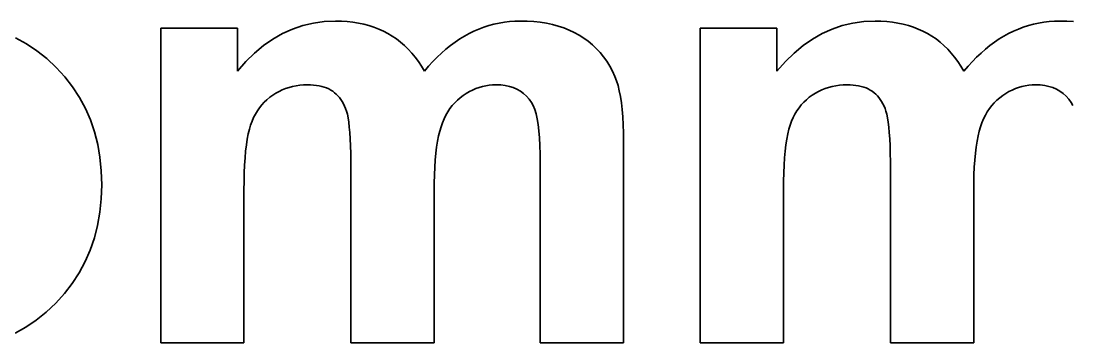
# Model space of a CAD drawing. Extents: x 23 to 417, y 3 to 294.
# Drawn here: x 213.294 to 214.746, y 105.459 to 105.903 of the extents above; entities that cross this region are included whole.
import ezdxf

# ---------------------------------------------------------------- set-up
doc = ezdxf.new("R2010")
doc.units = 0
doc.layers.get('0').update_dxf_attribs({"lineweight": 13})

# ---------------------------------------------------------------- blocks, each defined once
blk = doc.blocks.new('BLOCK4760')
at = {"color": 7, "lineweight": 35, "ltscale": 0.01325}
for p, q in [((-37.2225, 32.9074), (-36.6925, 32.9074)), ((-33.496, 32.9074), (-32.966, 32.9074))]:
    blk.add_line(p, q, dxfattribs=at)
at = {"color": 7, "lineweight": 35, "ltscale": 0.054332}
for p, q in [((-37.2225, 30.7341), (-37.2225, 32.9074)), ((-33.496, 30.7341), (-33.496, 32.9074))]:
    blk.add_line(p, q, dxfattribs=at)
at = {"color": 7, "lineweight": 35, "ltscale": 0.007418}
for p, q in [((-36.6925, 32.9074), (-36.6925, 32.6106)), ((-32.966, 32.9074), (-32.966, 32.6106))]:
    blk.add_line(p, q, dxfattribs=at)
at = {"color": 7, "lineweight": 35, "ltscale": 0.001888}
for p, q in [((-36.3809, 32.87), (-36.3121, 32.9011)), ((-32.6544, 32.87), (-32.5856, 32.9011))]:
    blk.add_line(p, q, dxfattribs=at)
at = {"color": 7, "lineweight": 35, "ltscale": 0.001875}
for p, q in [((-36.3121, 32.9011), (-36.2411, 32.9253)), ((-32.5856, 32.9011), (-32.5146, 32.9253))]:
    blk.add_line(p, q, dxfattribs=at)
at = {"color": 7, "lineweight": 35, "ltscale": 0.001879}
blk.add_line((-36.2411, 32.9253), (-36.1679, 32.9426), dxfattribs=at)
at = {"color": 7, "lineweight": 35, "ltscale": 0.001901}
for p, q in [((-36.1679, 32.9426), (-36.0926, 32.953)), ((-32.4415, 32.9426), (-32.3662, 32.953))]:
    blk.add_line(p, q, dxfattribs=at)
at = {"color": 7, "lineweight": 35, "ltscale": 0.001939}
for p, q in [((-36.0926, 32.953), (-36.0151, 32.9565)), ((-32.3662, 32.953), (-32.2887, 32.9565))]:
    blk.add_line(p, q, dxfattribs=at)
at = {"color": 7, "lineweight": 35, "ltscale": 0.00103}
for p, q in [((-36.0151, 32.9565), (-35.9739, 32.9556)), ((-34.5172, 32.9322), (-34.4774, 32.9215)), ((-32.2887, 32.9565), (-32.2475, 32.9556))]:
    blk.add_line(p, q, dxfattribs=at)
at = {"color": 7, "lineweight": 35, "ltscale": 0.001004}
for p, q in [((-35.9739, 32.9556), (-35.9338, 32.953)), ((-32.2475, 32.9556), (-32.2074, 32.953))]:
    blk.add_line(p, q, dxfattribs=at)
at = {"color": 7, "lineweight": 35, "ltscale": 0.000980528}
for p, q in [((-35.9338, 32.953), (-35.8949, 32.9487)), ((-32.2074, 32.953), (-32.1684, 32.9487))]:
    blk.add_line(p, q, dxfattribs=at)
at = {"color": 7, "lineweight": 35, "ltscale": 0.000959109}
blk.add_line((-35.8949, 32.9487), (-35.857, 32.9427), dxfattribs=at)
at = {"color": 7, "lineweight": 35, "ltscale": 0.000939448}
blk.add_line((-35.857, 32.9427), (-35.8202, 32.935), dxfattribs=at)
at = {"color": 7, "lineweight": 35, "ltscale": 0.00092224}
blk.add_line((-35.8202, 32.935), (-35.7845, 32.9255), dxfattribs=at)
at = {"color": 7, "lineweight": 35, "ltscale": 0.000908146}
for p, q in [((-35.7845, 32.9255), (-35.75, 32.9143)), ((-32.0581, 32.9255), (-32.0235, 32.9143))]:
    blk.add_line(p, q, dxfattribs=at)
at = {"color": 7, "lineweight": 35, "ltscale": 0.000896396}
for p, q in [((-35.75, 32.9143), (-35.7165, 32.9015)), ((-32.0235, 32.9143), (-31.99, 32.9015))]:
    blk.add_line(p, q, dxfattribs=at)
at = {"color": 7, "lineweight": 35, "ltscale": 0.00088744}
for p, q in [((-35.7165, 32.9015), (-35.6842, 32.8868)), ((-31.99, 32.9015), (-31.9577, 32.8868))]:
    blk.add_line(p, q, dxfattribs=at)
at = {"color": 7, "lineweight": 35, "ltscale": 0.000881441}
for p, q in [((-35.6842, 32.8868), (-35.6529, 32.8705)), ((-31.9577, 32.8868), (-31.9264, 32.8705))]:
    blk.add_line(p, q, dxfattribs=at)
at = {"color": 7, "lineweight": 35, "ltscale": 0.000928763}
for p, q in [((-35.0922, 32.8705), (-35.0588, 32.8868)), ((-31.3657, 32.8705), (-31.3324, 32.8868))]:
    blk.add_line(p, q, dxfattribs=at)
at = {"color": 7, "lineweight": 35, "ltscale": 0.000921306}
for p, q in [((-35.0588, 32.8868), (-35.025, 32.9015)), ((-31.3324, 32.8868), (-31.2985, 32.9015))]:
    blk.add_line(p, q, dxfattribs=at)
at = {"color": 7, "lineweight": 35, "ltscale": 0.000915277}
for p, q in [((-35.025, 32.9015), (-34.9907, 32.9143)), ((-31.2985, 32.9015), (-31.2643, 32.9143))]:
    blk.add_line(p, q, dxfattribs=at)
at = {"color": 7, "lineweight": 35, "ltscale": 0.000912143}
for p, q in [((-34.9907, 32.9143), (-34.956, 32.9255)), ((-31.2643, 32.9143), (-31.2295, 32.9255))]:
    blk.add_line(p, q, dxfattribs=at)
at = {"color": 7, "lineweight": 35, "ltscale": 0.000910815}
for p, q in [((-34.956, 32.9255), (-34.9208, 32.935)), ((-31.2295, 32.9255), (-31.1943, 32.935))]:
    blk.add_line(p, q, dxfattribs=at)
at = {"color": 7, "lineweight": 35, "ltscale": 0.000911479}
blk.add_line((-34.9208, 32.935), (-34.8852, 32.9427), dxfattribs=at)
at = {"color": 7, "lineweight": 35, "ltscale": 0.000914301}
blk.add_line((-34.8852, 32.9427), (-34.8491, 32.9487), dxfattribs=at)
at = {"color": 7, "lineweight": 35, "ltscale": 0.00091952}
blk.add_line((-34.8491, 32.9487), (-34.8126, 32.953), dxfattribs=at)
at = {"color": 7, "lineweight": 35, "ltscale": 0.000926546}
blk.add_line((-34.8126, 32.953), (-34.7756, 32.9556), dxfattribs=at)
at = {"color": 7, "lineweight": 35, "ltscale": 0.000935969}
for p, q in [((-34.7756, 32.9556), (-34.7382, 32.9565)), ((-31.0491, 32.9556), (-31.0117, 32.9565))]:
    blk.add_line(p, q, dxfattribs=at)
at = {"color": 7, "lineweight": 35, "ltscale": 0.001179}
for p, q in [((-34.7382, 32.9565), (-34.691, 32.9555)), ((-31.0117, 32.9565), (-30.9646, 32.9555))]:
    blk.add_line(p, q, dxfattribs=at)
at = {"color": 7, "lineweight": 35, "ltscale": 0.001144}
for p, q in [((-34.691, 32.9555), (-34.6454, 32.9526)), ((-30.9646, 32.9555), (-30.9189, 32.9526))]:
    blk.add_line(p, q, dxfattribs=at)
at = {"color": 7, "lineweight": 35, "ltscale": 0.001111}
blk.add_line((-34.6454, 32.9526), (-34.6012, 32.9477), dxfattribs=at)
at = {"color": 7, "lineweight": 35, "ltscale": 0.001082}
blk.add_line((-34.6012, 32.9477), (-34.5584, 32.9409), dxfattribs=at)
at = {"color": 7, "lineweight": 35, "ltscale": 0.001054}
blk.add_line((-34.5584, 32.9409), (-34.5172, 32.9322), dxfattribs=at)
at = {"color": 7, "lineweight": 35, "ltscale": 0.001009}
blk.add_line((-34.4774, 32.9215), (-34.4391, 32.9088), dxfattribs=at)
at = {"color": 7, "lineweight": 35, "ltscale": 0.000990454}
blk.add_line((-34.4391, 32.9088), (-34.4022, 32.8943), dxfattribs=at)
at = {"color": 7, "lineweight": 35, "ltscale": 0.000975476}
blk.add_line((-34.4022, 32.8943), (-34.3669, 32.8777), dxfattribs=at)
at = {"color": 7, "lineweight": 35, "ltscale": 0.00188}
blk.add_line((-32.5146, 32.9253), (-32.4415, 32.9426), dxfattribs=at)
at = {"color": 7, "lineweight": 35, "ltscale": 0.000958714}
blk.add_line((-32.1684, 32.9487), (-32.1305, 32.9427), dxfattribs=at)
at = {"color": 7, "lineweight": 35, "ltscale": 0.000939472}
blk.add_line((-32.1305, 32.9427), (-32.0937, 32.935), dxfattribs=at)
at = {"color": 7, "lineweight": 35, "ltscale": 0.000922603}
blk.add_line((-32.0937, 32.935), (-32.0581, 32.9255), dxfattribs=at)
at = {"color": 7, "lineweight": 35, "ltscale": 0.000911113}
blk.add_line((-31.1943, 32.935), (-31.1587, 32.9427), dxfattribs=at)
at = {"color": 7, "lineweight": 35, "ltscale": 0.000914671}
blk.add_line((-31.1587, 32.9427), (-31.1226, 32.9487), dxfattribs=at)
at = {"color": 7, "lineweight": 35, "ltscale": 0.000919495}
blk.add_line((-31.1226, 32.9487), (-31.0861, 32.953), dxfattribs=at)
at = {"color": 7, "lineweight": 35, "ltscale": 0.000926571}
blk.add_line((-31.0861, 32.953), (-31.0491, 32.9556), dxfattribs=at)
at = {"color": 7, "lineweight": 35, "ltscale": 0.002155}
for p, q in [((-38.2255, 32.8412), (-38.15, 32.7995)), ((-38.1537, 30.8439), (-38.2289, 30.8018))]:
    blk.add_line(p, q, dxfattribs=at)
at = {"color": 7, "lineweight": 35, "ltscale": 0.001965}
for p, q in [((-36.512, 32.787), (-36.4476, 32.832)), ((-32.7856, 32.787), (-32.7211, 32.832))]:
    blk.add_line(p, q, dxfattribs=at)
at = {"color": 7, "lineweight": 35, "ltscale": 0.001919}
for p, q in [((-36.4476, 32.832), (-36.3809, 32.87)), ((-32.7211, 32.832), (-32.6544, 32.87))]:
    blk.add_line(p, q, dxfattribs=at)
at = {"color": 7, "lineweight": 35, "ltscale": 0.000878763}
blk.add_line((-35.6529, 32.8705), (-35.6228, 32.8525), dxfattribs=at)
at = {"color": 7, "lineweight": 35, "ltscale": 0.000879138}
blk.add_line((-35.6228, 32.8525), (-35.5937, 32.8326), dxfattribs=at)
at = {"color": 7, "lineweight": 35, "ltscale": 0.00088244}
for p, q in [((-35.5937, 32.8326), (-35.5658, 32.811)), ((-31.8673, 32.8326), (-31.8393, 32.811))]:
    blk.add_line(p, q, dxfattribs=at)
at = {"color": 7, "lineweight": 35, "ltscale": 0.000965649}
for p, q in [((-35.1896, 32.811), (-35.1576, 32.8326)), ((-31.4632, 32.811), (-31.4311, 32.8326))]:
    blk.add_line(p, q, dxfattribs=at)
at = {"color": 7, "lineweight": 35, "ltscale": 0.00095126}
blk.add_line((-35.1576, 32.8326), (-35.1251, 32.8525), dxfattribs=at)
at = {"color": 7, "lineweight": 35, "ltscale": 0.000938972}
for p, q in [((-35.1251, 32.8525), (-35.0922, 32.8705)), ((-31.3987, 32.8525), (-31.3657, 32.8705))]:
    blk.add_line(p, q, dxfattribs=at)
at = {"color": 7, "lineweight": 35, "ltscale": 0.000965003}
blk.add_line((-34.3669, 32.8777), (-34.333, 32.8593), dxfattribs=at)
at = {"color": 7, "lineweight": 35, "ltscale": 0.000954863}
blk.add_line((-34.333, 32.8593), (-34.3007, 32.8389), dxfattribs=at)
at = {"color": 7, "lineweight": 35, "ltscale": 0.000945503}
blk.add_line((-34.3007, 32.8389), (-34.27, 32.8167), dxfattribs=at)
at = {"color": 7, "lineweight": 35, "ltscale": 0.000939814}
blk.add_line((-34.27, 32.8167), (-34.2411, 32.7927), dxfattribs=at)
at = {"color": 7, "lineweight": 35, "ltscale": 0.000878442}
blk.add_line((-31.9264, 32.8705), (-31.8963, 32.8525), dxfattribs=at)
at = {"color": 7, "lineweight": 35, "ltscale": 0.000879448}
blk.add_line((-31.8963, 32.8525), (-31.8673, 32.8326), dxfattribs=at)
at = {"color": 7, "lineweight": 35, "ltscale": 0.00095158}
blk.add_line((-31.4311, 32.8326), (-31.3987, 32.8525), dxfattribs=at)
at = {"color": 7, "lineweight": 35, "ltscale": 0.002162}
blk.add_line((-38.15, 32.7995), (-38.078, 32.7515), dxfattribs=at)
at = {"color": 7, "lineweight": 35, "ltscale": 0.002185}
for p, q in [((-38.078, 32.7515), (-38.0097, 32.6971)), ((-37.7093, 31.3759), (-37.7443, 31.2958))]:
    blk.add_line(p, q, dxfattribs=at)
at = {"color": 7, "lineweight": 35, "ltscale": 0.002027}
for p, q in [((-36.5744, 32.7351), (-36.512, 32.787)), ((-32.8479, 32.7351), (-32.7856, 32.787))]:
    blk.add_line(p, q, dxfattribs=at)
at = {"color": 7, "lineweight": 35, "ltscale": 0.000889319}
blk.add_line((-35.5658, 32.811), (-35.539, 32.7877), dxfattribs=at)
at = {"color": 7, "lineweight": 35, "ltscale": 0.000898564}
blk.add_line((-35.539, 32.7877), (-35.5133, 32.7626), dxfattribs=at)
at = {"color": 7, "lineweight": 35, "ltscale": 0.000911245}
for p, q in [((-35.5133, 32.7626), (-35.4886, 32.7357)), ((-31.7868, 32.7626), (-31.7622, 32.7357))]:
    blk.add_line(p, q, dxfattribs=at)
at = {"color": 7, "lineweight": 35, "ltscale": 0.001019}
for p, q in [((-35.283, 32.7357), (-35.2523, 32.7626)), ((-31.5565, 32.7357), (-31.5259, 32.7626))]:
    blk.add_line(p, q, dxfattribs=at)
at = {"color": 7, "lineweight": 35, "ltscale": 0.000999927}
for p, q in [((-35.2523, 32.7626), (-35.2212, 32.7877)), ((-31.5259, 32.7626), (-31.4947, 32.7877))]:
    blk.add_line(p, q, dxfattribs=at)
at = {"color": 7, "lineweight": 35, "ltscale": 0.000981632}
for p, q in [((-35.2212, 32.7877), (-35.1896, 32.811)), ((-31.4947, 32.7877), (-31.4632, 32.811))]:
    blk.add_line(p, q, dxfattribs=at)
at = {"color": 7, "lineweight": 35, "ltscale": 0.000939059}
blk.add_line((-34.2411, 32.7927), (-34.2138, 32.7669), dxfattribs=at)
at = {"color": 7, "lineweight": 35, "ltscale": 0.000941808}
blk.add_line((-34.2138, 32.7669), (-34.1882, 32.7393), dxfattribs=at)
at = {"color": 7, "lineweight": 35, "ltscale": 0.000889036}
blk.add_line((-31.8393, 32.811), (-31.8125, 32.7877), dxfattribs=at)
at = {"color": 7, "lineweight": 35, "ltscale": 0.000898833}
blk.add_line((-31.8125, 32.7877), (-31.7868, 32.7626), dxfattribs=at)
at = {"color": 7, "lineweight": 35, "ltscale": 0.002222}
blk.add_line((-38.0097, 32.6971), (-37.9449, 32.6362), dxfattribs=at)
at = {"color": 7, "lineweight": 35, "ltscale": 0.002191}
for p, q in [((-36.6925, 32.6106), (-36.6345, 32.6763)), ((-32.966, 32.6106), (-32.908, 32.6763))]:
    blk.add_line(p, q, dxfattribs=at)
at = {"color": 7, "lineweight": 35, "ltscale": 0.002102}
for p, q in [((-36.6345, 32.6763), (-36.5744, 32.7351)), ((-32.908, 32.6763), (-32.8479, 32.7351))]:
    blk.add_line(p, q, dxfattribs=at)
at = {"color": 7, "lineweight": 35, "ltscale": 0.000926133}
blk.add_line((-35.4886, 32.7357), (-35.4651, 32.7071), dxfattribs=at)
at = {"color": 7, "lineweight": 35, "ltscale": 0.000943631}
blk.add_line((-35.4651, 32.7071), (-35.4427, 32.6767), dxfattribs=at)
at = {"color": 7, "lineweight": 35, "ltscale": 0.000964156}
for p, q in [((-35.4427, 32.6767), (-35.4214, 32.6445)), ((-31.7162, 32.6767), (-31.6949, 32.6445))]:
    blk.add_line(p, q, dxfattribs=at)
at = {"color": 7, "lineweight": 35, "ltscale": 0.001088}
for p, q in [((-35.3723, 32.6445), (-35.343, 32.6767)), ((-31.6459, 32.6445), (-31.6165, 32.6767))]:
    blk.add_line(p, q, dxfattribs=at)
at = {"color": 7, "lineweight": 35, "ltscale": 0.001063}
for p, q in [((-35.343, 32.6767), (-35.3132, 32.7071)), ((-31.6165, 32.6767), (-31.5868, 32.7071))]:
    blk.add_line(p, q, dxfattribs=at)
at = {"color": 7, "lineweight": 35, "ltscale": 0.001041}
for p, q in [((-35.3132, 32.7071), (-35.283, 32.7357)), ((-31.5868, 32.7071), (-31.5565, 32.7357))]:
    blk.add_line(p, q, dxfattribs=at)
at = {"color": 7, "lineweight": 35, "ltscale": 0.000948894}
blk.add_line((-34.1882, 32.7393), (-34.1643, 32.7098), dxfattribs=at)
at = {"color": 7, "lineweight": 35, "ltscale": 0.000959394}
blk.add_line((-34.1643, 32.7098), (-34.1421, 32.6786), dxfattribs=at)
at = {"color": 7, "lineweight": 35, "ltscale": 0.000974197}
blk.add_line((-34.1421, 32.6786), (-34.1215, 32.6455), dxfattribs=at)
at = {"color": 7, "lineweight": 35, "ltscale": 0.000925879}
blk.add_line((-31.7622, 32.7357), (-31.7387, 32.7071), dxfattribs=at)
at = {"color": 7, "lineweight": 35, "ltscale": 0.000943869}
blk.add_line((-31.7387, 32.7071), (-31.7162, 32.6767), dxfattribs=at)
at = {"color": 7, "lineweight": 35, "ltscale": 0.002223}
blk.add_line((-37.9449, 32.6362), (-37.885, 32.5705), dxfattribs=at)
at = {"color": 7, "lineweight": 35, "ltscale": 0.000986683}
for p, q in [((-35.4214, 32.6445), (-35.4012, 32.6106)), ((-31.6949, 32.6445), (-31.6747, 32.6106))]:
    blk.add_line(p, q, dxfattribs=at)
at = {"color": 7, "lineweight": 35, "ltscale": 0.001113}
for p, q in [((-35.4012, 32.6106), (-35.3723, 32.6445)), ((-31.6747, 32.6106), (-31.6459, 32.6445))]:
    blk.add_line(p, q, dxfattribs=at)
at = {"color": 7, "lineweight": 35, "ltscale": 0.000992371}
blk.add_line((-34.1215, 32.6455), (-34.1026, 32.6105), dxfattribs=at)
at = {"color": 7, "lineweight": 35, "ltscale": 0.001014}
blk.add_line((-34.1026, 32.6105), (-34.0854, 32.5738), dxfattribs=at)
at = {"color": 7, "lineweight": 35, "ltscale": 0.002186}
blk.add_line((-37.885, 32.5705), (-37.8314, 32.5014), dxfattribs=at)
at = {"color": 7, "lineweight": 35, "ltscale": 0.000790848}
blk.add_line((-34.0854, 32.5738), (-34.0741, 32.5442), dxfattribs=at)
at = {"color": 7, "lineweight": 35, "ltscale": 0.000862434}
blk.add_line((-34.0741, 32.5442), (-34.064, 32.5113), dxfattribs=at)
at = {"color": 7, "lineweight": 35, "ltscale": 0.002164}
blk.add_line((-37.8314, 32.5014), (-37.7841, 32.4289), dxfattribs=at)
at = {"color": 7, "lineweight": 35, "ltscale": 0.000636892}
blk.add_line((-36.4274, 32.4585), (-36.449, 32.4449), dxfattribs=at)
at = {"color": 7, "lineweight": 35, "ltscale": 0.00063038}
for p, q in [((-36.4053, 32.4707), (-36.4274, 32.4585)), ((-32.6789, 32.4707), (-32.7009, 32.4585))]:
    blk.add_line(p, q, dxfattribs=at)
at = {"color": 7, "lineweight": 35, "ltscale": 0.000625869}
for p, q in [((-36.3827, 32.4814), (-36.4053, 32.4707)), ((-32.6562, 32.4814), (-32.6789, 32.4707))]:
    blk.add_line(p, q, dxfattribs=at)
at = {"color": 7, "lineweight": 35, "ltscale": 0.000623873}
for p, q in [((-36.3596, 32.4907), (-36.3827, 32.4814)), ((-32.6331, 32.4907), (-32.6562, 32.4814))]:
    blk.add_line(p, q, dxfattribs=at)
at = {"color": 7, "lineweight": 35, "ltscale": 0.000623538}
for p, q in [((-36.3359, 32.4986), (-36.3596, 32.4907)), ((-32.6094, 32.4986), (-32.6331, 32.4907))]:
    blk.add_line(p, q, dxfattribs=at)
at = {"color": 7, "lineweight": 35, "ltscale": 0.000626436}
for p, q in [((-36.3117, 32.505), (-36.3359, 32.4986)), ((-32.5852, 32.505), (-32.6094, 32.4986))]:
    blk.add_line(p, q, dxfattribs=at)
at = {"color": 7, "lineweight": 35, "ltscale": 0.000630957}
for p, q in [((-36.287, 32.51), (-36.3117, 32.505)), ((-32.5605, 32.51), (-32.5852, 32.505))]:
    blk.add_line(p, q, dxfattribs=at)
at = {"color": 7, "lineweight": 35, "ltscale": 0.000638426}
blk.add_line((-36.2617, 32.5136), (-36.287, 32.51), dxfattribs=at)
at = {"color": 7, "lineweight": 35, "ltscale": 0.000647281}
blk.add_line((-36.2359, 32.5158), (-36.2617, 32.5136), dxfattribs=at)
at = {"color": 7, "lineweight": 35, "ltscale": 0.000658644}
blk.add_line((-36.2095, 32.5165), (-36.2359, 32.5158), dxfattribs=at)
at = {"color": 7, "lineweight": 35, "ltscale": 0.000541038}
for p, q in [((-36.1879, 32.516), (-36.2095, 32.5165)), ((-32.4614, 32.516), (-32.4831, 32.5165))]:
    blk.add_line(p, q, dxfattribs=at)
at = {"color": 7, "lineweight": 35, "ltscale": 0.000519161}
for p, q in [((-36.1672, 32.5147), (-36.1879, 32.516)), ((-32.4407, 32.5147), (-32.4614, 32.516))]:
    blk.add_line(p, q, dxfattribs=at)
at = {"color": 7, "lineweight": 35, "ltscale": 0.000497918}
for p, q in [((-36.1474, 32.5124), (-36.1672, 32.5147)), ((-32.4209, 32.5124), (-32.4407, 32.5147))]:
    blk.add_line(p, q, dxfattribs=at)
at = {"color": 7, "lineweight": 35, "ltscale": 0.000478833}
blk.add_line((-36.1285, 32.5093), (-36.1474, 32.5124), dxfattribs=at)
at = {"color": 7, "lineweight": 35, "ltscale": 0.000459851}
blk.add_line((-36.1105, 32.5052), (-36.1285, 32.5093), dxfattribs=at)
at = {"color": 7, "lineweight": 35, "ltscale": 0.000443769}
for p, q in [((-36.0935, 32.5003), (-36.1105, 32.5052)), ((-32.367, 32.5003), (-32.3841, 32.5052))]:
    blk.add_line(p, q, dxfattribs=at)
at = {"color": 7, "lineweight": 35, "ltscale": 0.000428501}
for p, q in [((-36.0774, 32.4944), (-36.0935, 32.5003)), ((-32.3509, 32.4944), (-32.367, 32.5003))]:
    blk.add_line(p, q, dxfattribs=at)
at = {"color": 7, "lineweight": 35, "ltscale": 0.00041583}
for p, q in [((-36.0622, 32.4877), (-36.0774, 32.4944)), ((-32.3357, 32.4877), (-32.3509, 32.4944))]:
    blk.add_line(p, q, dxfattribs=at)
at = {"color": 7, "lineweight": 35, "ltscale": 0.000404655}
for p, q in [((-36.0479, 32.48), (-36.0622, 32.4877)), ((-32.3215, 32.48), (-32.3357, 32.4877))]:
    blk.add_line(p, q, dxfattribs=at)
at = {"color": 7, "lineweight": 35, "ltscale": 0.000396508}
for p, q in [((-36.0346, 32.4715), (-36.0479, 32.48)), ((-32.3081, 32.4715), (-32.3215, 32.48))]:
    blk.add_line(p, q, dxfattribs=at)
at = {"color": 7, "lineweight": 35, "ltscale": 0.000393302}
for p, q in [((-36.022, 32.462), (-36.0346, 32.4715)), ((-32.2955, 32.462), (-32.3081, 32.4715))]:
    blk.add_line(p, q, dxfattribs=at)
at = {"color": 7, "lineweight": 35, "ltscale": 0.000395202}
blk.add_line((-36.0101, 32.4516), (-36.022, 32.462), dxfattribs=at)
at = {"color": 7, "lineweight": 35, "ltscale": 0.000398676}
blk.add_line((-35.9989, 32.4402), (-36.0101, 32.4516), dxfattribs=at)
at = {"color": 7, "lineweight": 35, "ltscale": 0.000639893}
blk.add_line((-35.1117, 32.4568), (-35.1331, 32.4428), dxfattribs=at)
at = {"color": 7, "lineweight": 35, "ltscale": 0.000626722}
blk.add_line((-35.09, 32.4694), (-35.1117, 32.4568), dxfattribs=at)
at = {"color": 7, "lineweight": 35, "ltscale": 0.000615177}
blk.add_line((-35.068, 32.4804), (-35.09, 32.4694), dxfattribs=at)
at = {"color": 7, "lineweight": 35, "ltscale": 0.000606478}
for p, q in [((-35.0457, 32.49), (-35.068, 32.4804)), ((-31.3192, 32.49), (-31.3415, 32.4804))]:
    blk.add_line(p, q, dxfattribs=at)
at = {"color": 7, "lineweight": 35, "ltscale": 0.000599441}
for p, q in [((-35.0231, 32.4981), (-35.0457, 32.49)), ((-31.2967, 32.4981), (-31.3192, 32.49))]:
    blk.add_line(p, q, dxfattribs=at)
at = {"color": 7, "lineweight": 35, "ltscale": 0.000595051}
for p, q in [((-35.0003, 32.5047), (-35.0231, 32.4981)), ((-31.2738, 32.5047), (-31.2967, 32.4981))]:
    blk.add_line(p, q, dxfattribs=at)
at = {"color": 7, "lineweight": 35, "ltscale": 0.000592893}
for p, q in [((-34.9771, 32.5099), (-35.0003, 32.5047)), ((-31.2507, 32.5099), (-31.2738, 32.5047))]:
    blk.add_line(p, q, dxfattribs=at)
at = {"color": 7, "lineweight": 35, "ltscale": 0.000593092}
blk.add_line((-34.9537, 32.5135), (-34.9771, 32.5099), dxfattribs=at)
at = {"color": 7, "lineweight": 35, "ltscale": 0.000595376}
blk.add_line((-34.93, 32.5158), (-34.9537, 32.5135), dxfattribs=at)
at = {"color": 7, "lineweight": 35, "ltscale": 0.000600329}
for p, q in [((-34.906, 32.5165), (-34.93, 32.5158)), ((-31.1795, 32.5165), (-31.2035, 32.5158))]:
    blk.add_line(p, q, dxfattribs=at)
at = {"color": 7, "lineweight": 35, "ltscale": 0.000807777}
for p, q in [((-34.8737, 32.5153), (-34.906, 32.5165)), ((-31.1472, 32.5153), (-31.1795, 32.5165))]:
    blk.add_line(p, q, dxfattribs=at)
at = {"color": 7, "lineweight": 35, "ltscale": 0.000769982}
for p, q in [((-34.8431, 32.5116), (-34.8737, 32.5153)), ((-31.1166, 32.5116), (-31.1472, 32.5153))]:
    blk.add_line(p, q, dxfattribs=at)
at = {"color": 7, "lineweight": 35, "ltscale": 0.000737548}
for p, q in [((-34.8143, 32.5054), (-34.8431, 32.5116)), ((-31.0878, 32.5054), (-31.1166, 32.5116))]:
    blk.add_line(p, q, dxfattribs=at)
at = {"color": 7, "lineweight": 35, "ltscale": 0.000711443}
for p, q in [((-34.7871, 32.4969), (-34.8143, 32.5054)), ((-31.0607, 32.4969), (-31.0878, 32.5054))]:
    blk.add_line(p, q, dxfattribs=at)
at = {"color": 7, "lineweight": 35, "ltscale": 0.000692939}
for p, q in [((-34.7617, 32.4858), (-34.7871, 32.4969)), ((-31.0352, 32.4858), (-31.0607, 32.4969))]:
    blk.add_line(p, q, dxfattribs=at)
at = {"color": 7, "lineweight": 35, "ltscale": 0.000681866}
for p, q in [((-34.738, 32.4723), (-34.7617, 32.4858)), ((-31.0115, 32.4723), (-31.0352, 32.4858))]:
    blk.add_line(p, q, dxfattribs=at)
at = {"color": 7, "lineweight": 35, "ltscale": 0.000678954}
for p, q in [((-34.716, 32.4563), (-34.738, 32.4723)), ((-30.9896, 32.4563), (-31.0115, 32.4723))]:
    blk.add_line(p, q, dxfattribs=at)
at = {"color": 7, "lineweight": 35, "ltscale": 0.000684569}
blk.add_line((-34.6958, 32.4379), (-34.716, 32.4563), dxfattribs=at)
at = {"color": 7, "lineweight": 35, "ltscale": 0.000937317}
blk.add_line((-34.064, 32.5113), (-34.0551, 32.4748), dxfattribs=at)
at = {"color": 7, "lineweight": 35, "ltscale": 0.001015}
blk.add_line((-34.0551, 32.4748), (-34.0474, 32.435), dxfattribs=at)
at = {"color": 7, "lineweight": 35, "ltscale": 0.000637231}
blk.add_line((-32.7009, 32.4585), (-32.7225, 32.4449), dxfattribs=at)
at = {"color": 7, "lineweight": 35, "ltscale": 0.000638055}
blk.add_line((-32.5352, 32.5136), (-32.5605, 32.51), dxfattribs=at)
at = {"color": 7, "lineweight": 35, "ltscale": 0.000647257}
blk.add_line((-32.5094, 32.5158), (-32.5352, 32.5136), dxfattribs=at)
at = {"color": 7, "lineweight": 35, "ltscale": 0.000659044}
blk.add_line((-32.4831, 32.5165), (-32.5094, 32.5158), dxfattribs=at)
at = {"color": 7, "lineweight": 35, "ltscale": 0.000478438}
blk.add_line((-32.402, 32.5093), (-32.4209, 32.5124), dxfattribs=at)
at = {"color": 7, "lineweight": 35, "ltscale": 0.000460241}
blk.add_line((-32.3841, 32.5052), (-32.402, 32.5093), dxfattribs=at)
at = {"color": 7, "lineweight": 35, "ltscale": 0.00039492}
blk.add_line((-32.2837, 32.4516), (-32.2955, 32.462), dxfattribs=at)
at = {"color": 7, "lineweight": 35, "ltscale": 0.000398939}
blk.add_line((-32.2725, 32.4402), (-32.2837, 32.4516), dxfattribs=at)
at = {"color": 7, "lineweight": 35, "ltscale": 0.000640207}
blk.add_line((-31.3852, 32.4568), (-31.4067, 32.4428), dxfattribs=at)
at = {"color": 7, "lineweight": 35, "ltscale": 0.000626375}
blk.add_line((-31.3635, 32.4694), (-31.3852, 32.4568), dxfattribs=at)
at = {"color": 7, "lineweight": 35, "ltscale": 0.000615534}
blk.add_line((-31.3415, 32.4804), (-31.3635, 32.4694), dxfattribs=at)
at = {"color": 7, "lineweight": 35, "ltscale": 0.000592722}
blk.add_line((-31.2272, 32.5135), (-31.2507, 32.5099), dxfattribs=at)
at = {"color": 7, "lineweight": 35, "ltscale": 0.000595749}
blk.add_line((-31.2035, 32.5158), (-31.2272, 32.5135), dxfattribs=at)
at = {"color": 7, "lineweight": 35, "ltscale": 0.000684551}
blk.add_line((-30.9693, 32.4379), (-30.9896, 32.4563), dxfattribs=at)
at = {"color": 7, "lineweight": 35, "ltscale": 0.002156}
blk.add_line((-37.7841, 32.4289), (-37.7432, 32.353), dxfattribs=at)
at = {"color": 7, "lineweight": 35, "ltscale": 0.000638725}
blk.add_line((-36.5244, 32.3774), (-36.5403, 32.3574), dxfattribs=at)
at = {"color": 7, "lineweight": 35, "ltscale": 0.000634058}
blk.add_line((-36.5074, 32.3962), (-36.5244, 32.3774), dxfattribs=at)
at = {"color": 7, "lineweight": 35, "ltscale": 0.00063215}
blk.add_line((-36.4891, 32.4137), (-36.5074, 32.3962), dxfattribs=at)
at = {"color": 7, "lineweight": 35, "ltscale": 0.000633815}
blk.add_line((-36.4696, 32.4299), (-36.4891, 32.4137), dxfattribs=at)
at = {"color": 7, "lineweight": 35, "ltscale": 0.000638146}
blk.add_line((-36.449, 32.4449), (-36.4696, 32.4299), dxfattribs=at)
at = {"color": 7, "lineweight": 35, "ltscale": 0.000404757}
for p, q in [((-35.9884, 32.4279), (-35.9989, 32.4402)), ((-32.2619, 32.4279), (-32.2725, 32.4402))]:
    blk.add_line(p, q, dxfattribs=at)
at = {"color": 7, "lineweight": 35, "ltscale": 0.000412738}
blk.add_line((-35.9785, 32.4147), (-35.9884, 32.4279), dxfattribs=at)
at = {"color": 7, "lineweight": 35, "ltscale": 0.000422084}
blk.add_line((-35.9694, 32.4005), (-35.9785, 32.4147), dxfattribs=at)
at = {"color": 7, "lineweight": 35, "ltscale": 0.000433658}
for p, q in [((-35.9609, 32.3854), (-35.9694, 32.4005)), ((-32.2344, 32.3854), (-32.2429, 32.4005))]:
    blk.add_line(p, q, dxfattribs=at)
at = {"color": 7, "lineweight": 35, "ltscale": 0.000446824}
for p, q in [((-35.953, 32.3693), (-35.9609, 32.3854)), ((-32.2266, 32.3693), (-32.2344, 32.3854))]:
    blk.add_line(p, q, dxfattribs=at)
at = {"color": 7, "lineweight": 35, "ltscale": 0.000649321}
for p, q in [((-35.1916, 32.3924), (-35.2088, 32.3729)), ((-31.4652, 32.3924), (-31.4823, 32.3729))]:
    blk.add_line(p, q, dxfattribs=at)
at = {"color": 7, "lineweight": 35, "ltscale": 0.000644941}
blk.add_line((-35.1733, 32.4106), (-35.1916, 32.3924), dxfattribs=at)
at = {"color": 7, "lineweight": 35, "ltscale": 0.000643491}
blk.add_line((-35.1538, 32.4274), (-35.1733, 32.4106), dxfattribs=at)
at = {"color": 7, "lineweight": 35, "ltscale": 0.000645004}
blk.add_line((-35.1331, 32.4428), (-35.1538, 32.4274), dxfattribs=at)
at = {"color": 7, "lineweight": 35, "ltscale": 0.000697952}
blk.add_line((-34.6772, 32.417), (-34.6958, 32.4379), dxfattribs=at)
at = {"color": 7, "lineweight": 35, "ltscale": 0.000719194}
blk.add_line((-34.6604, 32.3937), (-34.6772, 32.417), dxfattribs=at)
at = {"color": 7, "lineweight": 35, "ltscale": 0.000598321}
blk.add_line((-34.6492, 32.3726), (-34.6604, 32.3937), dxfattribs=at)
at = {"color": 7, "lineweight": 35, "ltscale": 0.001094}
blk.add_line((-34.0474, 32.435), (-34.0409, 32.3917), dxfattribs=at)
at = {"color": 7, "lineweight": 35, "ltscale": 0.001176}
blk.add_line((-34.0409, 32.3917), (-34.0355, 32.3449), dxfattribs=at)
at = {"color": 7, "lineweight": 35, "ltscale": 0.000638476}
blk.add_line((-32.798, 32.3774), (-32.8138, 32.3574), dxfattribs=at)
at = {"color": 7, "lineweight": 35, "ltscale": 0.000634075}
blk.add_line((-32.7809, 32.3962), (-32.798, 32.3774), dxfattribs=at)
at = {"color": 7, "lineweight": 35, "ltscale": 0.000632421}
blk.add_line((-32.7626, 32.4137), (-32.7809, 32.3962), dxfattribs=at)
at = {"color": 7, "lineweight": 35, "ltscale": 0.000633526}
blk.add_line((-32.7432, 32.4299), (-32.7626, 32.4137), dxfattribs=at)
at = {"color": 7, "lineweight": 35, "ltscale": 0.000638125}
blk.add_line((-32.7225, 32.4449), (-32.7432, 32.4299), dxfattribs=at)
at = {"color": 7, "lineweight": 35, "ltscale": 0.000412514}
blk.add_line((-32.2521, 32.4147), (-32.2619, 32.4279), dxfattribs=at)
at = {"color": 7, "lineweight": 35, "ltscale": 0.000422288}
blk.add_line((-32.2429, 32.4005), (-32.2521, 32.4147), dxfattribs=at)
at = {"color": 7, "lineweight": 35, "ltscale": 0.000644675}
blk.add_line((-31.4469, 32.4106), (-31.4652, 32.3924), dxfattribs=at)
at = {"color": 7, "lineweight": 35, "ltscale": 0.000643775}
blk.add_line((-31.4273, 32.4274), (-31.4469, 32.4106), dxfattribs=at)
at = {"color": 7, "lineweight": 35, "ltscale": 0.000644703}
blk.add_line((-31.4067, 32.4428), (-31.4273, 32.4274), dxfattribs=at)
at = {"color": 7, "lineweight": 35, "ltscale": 0.000697968}
blk.add_line((-30.9508, 32.417), (-30.9693, 32.4379), dxfattribs=at)
at = {"color": 7, "lineweight": 35, "ltscale": 0.000718975}
blk.add_line((-30.934, 32.3937), (-30.9508, 32.417), dxfattribs=at)
at = {"color": 7, "lineweight": 35, "ltscale": 0.000598497}
blk.add_line((-30.9227, 32.3726), (-30.934, 32.3937), dxfattribs=at)
at = {"color": 7, "lineweight": 35, "ltscale": 0.002163}
blk.add_line((-37.7432, 32.353), (-37.7085, 32.2737), dxfattribs=at)
at = {"color": 7, "lineweight": 35, "ltscale": 0.000669993}
blk.add_line((-36.5684, 32.3135), (-36.5806, 32.2897), dxfattribs=at)
at = {"color": 7, "lineweight": 35, "ltscale": 0.000656505}
for p, q in [((-36.5549, 32.3361), (-36.5684, 32.3135)), ((-32.8285, 32.3361), (-32.8419, 32.3135))]:
    blk.add_line(p, q, dxfattribs=at)
at = {"color": 7, "lineweight": 35, "ltscale": 0.0006463}
for p, q in [((-36.5403, 32.3574), (-36.5549, 32.3361)), ((-32.8138, 32.3574), (-32.8285, 32.3361))]:
    blk.add_line(p, q, dxfattribs=at)
at = {"color": 7, "lineweight": 35, "ltscale": 0.000461082}
for p, q in [((-35.9459, 32.3523), (-35.953, 32.3693)), ((-32.2194, 32.3523), (-32.2266, 32.3693))]:
    blk.add_line(p, q, dxfattribs=at)
at = {"color": 7, "lineweight": 35, "ltscale": 0.000477374}
blk.add_line((-35.9394, 32.3344), (-35.9459, 32.3523), dxfattribs=at)
at = {"color": 7, "lineweight": 35, "ltscale": 0.000536664}
blk.add_line((-35.9336, 32.3137), (-35.9394, 32.3344), dxfattribs=at)
at = {"color": 7, "lineweight": 35, "ltscale": 0.000642801}
for p, q in [((-35.9284, 32.2885), (-35.9336, 32.3137)), ((-32.2019, 32.2885), (-32.2071, 32.3137))]:
    blk.add_line(p, q, dxfattribs=at)
at = {"color": 7, "lineweight": 35, "ltscale": 0.000697917}
blk.add_line((-35.253, 32.3061), (-35.2654, 32.2811), dxfattribs=at)
at = {"color": 7, "lineweight": 35, "ltscale": 0.000681299}
for p, q in [((-35.2395, 32.3297), (-35.253, 32.3061)), ((-31.513, 32.3297), (-31.5266, 32.3061))]:
    blk.add_line(p, q, dxfattribs=at)
at = {"color": 7, "lineweight": 35, "ltscale": 0.000668028}
for p, q in [((-35.2247, 32.352), (-35.2395, 32.3297)), ((-31.4982, 32.352), (-31.513, 32.3297))]:
    blk.add_line(p, q, dxfattribs=at)
at = {"color": 7, "lineweight": 35, "ltscale": 0.000657277}
for p, q in [((-35.2088, 32.3729), (-35.2247, 32.352)), ((-31.4823, 32.3729), (-31.4982, 32.352))]:
    blk.add_line(p, q, dxfattribs=at)
at = {"color": 7, "lineweight": 35, "ltscale": 0.000690609}
blk.add_line((-34.639, 32.3469), (-34.6492, 32.3726), dxfattribs=at)
at = {"color": 7, "lineweight": 35, "ltscale": 0.000789209}
blk.add_line((-34.6302, 32.3166), (-34.639, 32.3469), dxfattribs=at)
at = {"color": 7, "lineweight": 35, "ltscale": 0.000892767}
blk.add_line((-34.6224, 32.2817), (-34.6302, 32.3166), dxfattribs=at)
at = {"color": 7, "lineweight": 35, "ltscale": 0.001259}
blk.add_line((-34.0355, 32.3449), (-34.0314, 32.2947), dxfattribs=at)
at = {"color": 7, "lineweight": 35, "ltscale": 0.000670164}
blk.add_line((-32.8419, 32.3135), (-32.8541, 32.2897), dxfattribs=at)
at = {"color": 7, "lineweight": 35, "ltscale": 0.000477238}
blk.add_line((-32.2129, 32.3344), (-32.2194, 32.3523), dxfattribs=at)
at = {"color": 7, "lineweight": 35, "ltscale": 0.000536773}
blk.add_line((-32.2071, 32.3137), (-32.2129, 32.3344), dxfattribs=at)
at = {"color": 7, "lineweight": 35, "ltscale": 0.000698094}
blk.add_line((-31.5266, 32.3061), (-31.539, 32.2811), dxfattribs=at)
at = {"color": 7, "lineweight": 35, "ltscale": 0.002184}
blk.add_line((-37.7085, 32.2737), (-37.6801, 32.1911), dxfattribs=at)
at = {"color": 7, "lineweight": 35, "ltscale": 0.000752279}
for p, q in [((-36.6014, 32.2382), (-36.6102, 32.2094)), ((-32.8749, 32.2382), (-32.8837, 32.2094))]:
    blk.add_line(p, q, dxfattribs=at)
at = {"color": 7, "lineweight": 35, "ltscale": 0.000703843}
blk.add_line((-36.5916, 32.2646), (-36.6014, 32.2382), dxfattribs=at)
at = {"color": 7, "lineweight": 35, "ltscale": 0.000685275}
blk.add_line((-36.5806, 32.2897), (-36.5916, 32.2646), dxfattribs=at)
at = {"color": 7, "lineweight": 35, "ltscale": 0.00075047}
blk.add_line((-35.9237, 32.2589), (-35.9284, 32.2885), dxfattribs=at)
at = {"color": 7, "lineweight": 35, "ltscale": 0.000860282}
blk.add_line((-35.9198, 32.2247), (-35.9237, 32.2589), dxfattribs=at)
at = {"color": 7, "lineweight": 35, "ltscale": 0.000737646}
for p, q in [((-35.2766, 32.2547), (-35.2866, 32.2269)), ((-31.5501, 32.2547), (-31.5601, 32.2269))]:
    blk.add_line(p, q, dxfattribs=at)
at = {"color": 7, "lineweight": 35, "ltscale": 0.000716547}
blk.add_line((-35.2654, 32.2811), (-35.2766, 32.2547), dxfattribs=at)
at = {"color": 7, "lineweight": 35, "ltscale": 0.000999855}
blk.add_line((-34.6159, 32.2423), (-34.6224, 32.2817), dxfattribs=at)
at = {"color": 7, "lineweight": 35, "ltscale": 0.001109}
blk.add_line((-34.6106, 32.1982), (-34.6159, 32.2423), dxfattribs=at)
at = {"color": 7, "lineweight": 35, "ltscale": 0.001343}
blk.add_line((-34.0314, 32.2947), (-34.0284, 32.2411), dxfattribs=at)
at = {"color": 7, "lineweight": 35, "ltscale": 0.001427}
blk.add_line((-34.0284, 32.2411), (-34.0266, 32.1841), dxfattribs=at)
at = {"color": 7, "lineweight": 35, "ltscale": 0.000703704}
blk.add_line((-32.8651, 32.2646), (-32.8749, 32.2382), dxfattribs=at)
at = {"color": 7, "lineweight": 35, "ltscale": 0.000685285}
blk.add_line((-32.8541, 32.2897), (-32.8651, 32.2646), dxfattribs=at)
at = {"color": 7, "lineweight": 35, "ltscale": 0.000750412}
blk.add_line((-32.1973, 32.2589), (-32.2019, 32.2885), dxfattribs=at)
at = {"color": 7, "lineweight": 35, "ltscale": 0.000860326}
blk.add_line((-32.1933, 32.2247), (-32.1973, 32.2589), dxfattribs=at)
at = {"color": 7, "lineweight": 35, "ltscale": 0.00071639}
blk.add_line((-31.539, 32.2811), (-31.5501, 32.2547), dxfattribs=at)
at = {"color": 7, "lineweight": 35, "ltscale": 0.00222}
blk.add_line((-37.6801, 32.1911), (-37.6581, 32.1051), dxfattribs=at)
at = {"color": 7, "lineweight": 35, "ltscale": 0.00091445}
for p, q in [((-36.618, 32.177), (-36.6249, 32.1411)), ((-32.8915, 32.177), (-32.8984, 32.1411))]:
    blk.add_line(p, q, dxfattribs=at)
at = {"color": 7, "lineweight": 35, "ltscale": 0.000832066}
for p, q in [((-36.6102, 32.2094), (-36.618, 32.177)), ((-32.8837, 32.2094), (-32.8915, 32.177))]:
    blk.add_line(p, q, dxfattribs=at)
at = {"color": 7, "lineweight": 35, "ltscale": 0.000970692}
for p, q in [((-35.9164, 32.186), (-35.9198, 32.2247)), ((-32.1899, 32.186), (-32.1933, 32.2247))]:
    blk.add_line(p, q, dxfattribs=at)
at = {"color": 7, "lineweight": 35, "ltscale": 0.001081}
for p, q in [((-35.9136, 32.1428), (-35.9164, 32.186)), ((-32.1872, 32.1428), (-32.1899, 32.186))]:
    blk.add_line(p, q, dxfattribs=at)
at = {"color": 7, "lineweight": 35, "ltscale": 0.000933929}
blk.add_line((-35.3036, 32.1634), (-35.3106, 32.1268), dxfattribs=at)
at = {"color": 7, "lineweight": 35, "ltscale": 0.000858249}
blk.add_line((-35.2956, 32.1968), (-35.3036, 32.1634), dxfattribs=at)
at = {"color": 7, "lineweight": 35, "ltscale": 0.000785124}
for p, q in [((-35.2866, 32.2269), (-35.2956, 32.1968)), ((-31.5601, 32.2269), (-31.5691, 32.1968))]:
    blk.add_line(p, q, dxfattribs=at)
at = {"color": 7, "lineweight": 35, "ltscale": 0.00122}
blk.add_line((-34.6064, 32.1496), (-34.6106, 32.1982), dxfattribs=at)
at = {"color": 7, "lineweight": 35, "ltscale": 0.001512}
blk.add_line((-34.0266, 32.1841), (-34.026, 32.1236), dxfattribs=at)
at = {"color": 7, "lineweight": 35, "ltscale": 0.000933853}
blk.add_line((-31.5771, 32.1634), (-31.5841, 32.1268), dxfattribs=at)
at = {"color": 7, "lineweight": 35, "ltscale": 0.000858342}
blk.add_line((-31.5691, 32.1968), (-31.5771, 32.1634), dxfattribs=at)
at = {"color": 7, "lineweight": 35, "ltscale": 0.002269}
blk.add_line((-37.6581, 32.1051), (-37.6423, 32.0157), dxfattribs=at)
at = {"color": 7, "lineweight": 35, "ltscale": 0.001083}
for p, q in [((-36.6309, 32.1016), (-36.636, 32.0586)), ((-32.9044, 32.1016), (-32.9095, 32.0586))]:
    blk.add_line(p, q, dxfattribs=at)
at = {"color": 7, "lineweight": 35, "ltscale": 0.000998142}
for p, q in [((-36.6249, 32.1411), (-36.6309, 32.1016)), ((-32.8984, 32.1411), (-32.9044, 32.1016))]:
    blk.add_line(p, q, dxfattribs=at)
at = {"color": 7, "lineweight": 35, "ltscale": 0.001193}
for p, q in [((-35.9115, 32.0951), (-35.9136, 32.1428)), ((-32.185, 32.0951), (-32.1872, 32.1428))]:
    blk.add_line(p, q, dxfattribs=at)
at = {"color": 7, "lineweight": 35, "ltscale": 0.001305}
for p, q in [((-35.9099, 32.043), (-35.9115, 32.0951)), ((-32.1835, 32.043), (-32.185, 32.0951))]:
    blk.add_line(p, q, dxfattribs=at)
at = {"color": 7, "lineweight": 35, "ltscale": 0.00109}
for p, q in [((-35.3167, 32.0868), (-35.3219, 32.0435)), ((-31.5903, 32.0868), (-31.5954, 32.0435))]:
    blk.add_line(p, q, dxfattribs=at)
at = {"color": 7, "lineweight": 35, "ltscale": 0.001011}
for p, q in [((-35.3106, 32.1268), (-35.3167, 32.0868)), ((-31.5841, 32.1268), (-31.5903, 32.0868))]:
    blk.add_line(p, q, dxfattribs=at)
at = {"color": 7, "lineweight": 35, "ltscale": 0.001332}
blk.add_line((-34.6035, 32.0964), (-34.6064, 32.1496), dxfattribs=at)
at = {"color": 7, "lineweight": 35, "ltscale": 0.001445}
blk.add_line((-34.6017, 32.0386), (-34.6035, 32.0964), dxfattribs=at)
at = {"color": 7, "lineweight": 35, "ltscale": 0.034737}
blk.add_line((-34.026, 32.1236), (-34.026, 30.7341), dxfattribs=at)
at = {"color": 7, "lineweight": 35, "ltscale": 0.002331}
blk.add_line((-37.6423, 32.0157), (-37.6329, 31.923), dxfattribs=at)
at = {"color": 7, "lineweight": 35, "ltscale": 0.00117}
for p, q in [((-36.636, 32.0586), (-36.6401, 32.012)), ((-32.9095, 32.0586), (-32.9136, 32.012))]:
    blk.add_line(p, q, dxfattribs=at)
at = {"color": 7, "lineweight": 35, "ltscale": 0.001417}
for p, q in [((-35.909, 31.9863), (-35.9099, 32.043)), ((-32.1826, 31.9863), (-32.1835, 32.043))]:
    blk.add_line(p, q, dxfattribs=at)
at = {"color": 7, "lineweight": 35, "ltscale": 0.001169}
for p, q in [((-35.3219, 32.0435), (-35.3262, 31.997)), ((-31.5954, 32.0435), (-31.5997, 31.997))]:
    blk.add_line(p, q, dxfattribs=at)
at = {"color": 7, "lineweight": 35, "ltscale": 0.00156}
blk.add_line((-34.6011, 31.9763), (-34.6017, 32.0386), dxfattribs=at)
at = {"color": 7, "lineweight": 35, "ltscale": 0.001344}
for p, q in [((-36.6433, 31.9619), (-36.6456, 31.9082)), ((-32.9169, 31.9619), (-32.9192, 31.9082))]:
    blk.add_line(p, q, dxfattribs=at)
at = {"color": 7, "lineweight": 35, "ltscale": 0.001256}
for p, q in [((-36.6401, 32.012), (-36.6433, 31.9619)), ((-32.9136, 32.012), (-32.9169, 31.9619))]:
    blk.add_line(p, q, dxfattribs=at)
at = {"color": 7, "lineweight": 35, "ltscale": 0.00153}
for p, q in [((-35.9087, 31.9251), (-35.909, 31.9863)), ((-32.1822, 31.9251), (-32.1826, 31.9863))]:
    blk.add_line(p, q, dxfattribs=at)
at = {"color": 7, "lineweight": 35, "ltscale": 0.00133}
for p, q in [((-35.3294, 31.9471), (-35.3318, 31.8939)), ((-31.603, 31.9471), (-31.6053, 31.8939))]:
    blk.add_line(p, q, dxfattribs=at)
at = {"color": 7, "lineweight": 35, "ltscale": 0.001249}
for p, q in [((-35.3262, 31.997), (-35.3294, 31.9471)), ((-31.5997, 31.997), (-31.603, 31.9471))]:
    blk.add_line(p, q, dxfattribs=at)
at = {"color": 7, "lineweight": 35, "ltscale": 0.031054}
blk.add_line((-34.6011, 30.7341), (-34.6011, 31.9763), dxfattribs=at)
at = {"color": 7, "lineweight": 35, "ltscale": 0.002405}
blk.add_line((-37.6329, 31.923), (-37.6297, 31.8269), dxfattribs=at)
at = {"color": 7, "lineweight": 35, "ltscale": 0.001432}
for p, q in [((-36.6456, 31.9082), (-36.647, 31.8509)), ((-32.9192, 31.9082), (-32.9205, 31.8509))]:
    blk.add_line(p, q, dxfattribs=at)
at = {"color": 7, "lineweight": 35, "ltscale": 0.029775}
for p, q in [((-35.9087, 30.7341), (-35.9087, 31.9251)), ((-32.1822, 30.7341), (-32.1822, 31.9251))]:
    blk.add_line(p, q, dxfattribs=at)
at = {"color": 7, "lineweight": 35, "ltscale": 0.001412}
for p, q in [((-35.3318, 31.8939), (-35.3332, 31.8375)), ((-31.6053, 31.8939), (-31.6067, 31.8375))]:
    blk.add_line(p, q, dxfattribs=at)
at = {"color": 7, "lineweight": 35, "ltscale": 0.002425}
blk.add_line((-37.6297, 31.8269), (-37.6329, 31.7299), dxfattribs=at)
at = {"color": 7, "lineweight": 35, "ltscale": 0.001521}
for p, q in [((-36.647, 31.8509), (-36.6475, 31.79)), ((-32.9205, 31.8509), (-32.921, 31.79))]:
    blk.add_line(p, q, dxfattribs=at)
at = {"color": 7, "lineweight": 35, "ltscale": 0.001493}
for p, q in [((-35.3332, 31.8375), (-35.3337, 31.7777)), ((-31.6067, 31.8375), (-31.6072, 31.7777))]:
    blk.add_line(p, q, dxfattribs=at)
at = {"color": 7, "lineweight": 35, "ltscale": 0.002351}
blk.add_line((-37.6329, 31.7299), (-37.6425, 31.6363), dxfattribs=at)
at = {"color": 7, "lineweight": 35, "ltscale": 0.026398}
for p, q in [((-36.6475, 31.79), (-36.6475, 30.7341)), ((-32.921, 31.79), (-32.921, 30.7341))]:
    blk.add_line(p, q, dxfattribs=at)
at = {"color": 7, "lineweight": 35, "ltscale": 0.026091}
for p, q in [((-35.3337, 31.7777), (-35.3337, 30.7341)), ((-31.6072, 31.7777), (-31.6072, 30.7341))]:
    blk.add_line(p, q, dxfattribs=at)
at = {"color": 7, "lineweight": 35, "ltscale": 0.00229}
blk.add_line((-37.6425, 31.6363), (-37.6584, 31.5462), dxfattribs=at)
at = {"color": 7, "lineweight": 35, "ltscale": 0.002241}
blk.add_line((-37.6584, 31.5462), (-37.6806, 31.4593), dxfattribs=at)
at = {"color": 7, "lineweight": 35, "ltscale": 0.002205}
blk.add_line((-37.6806, 31.4593), (-37.7093, 31.3759), dxfattribs=at)
at = {"color": 7, "lineweight": 35, "ltscale": 0.002178}
blk.add_line((-37.7443, 31.2958), (-37.7856, 31.2191), dxfattribs=at)
at = {"color": 7, "lineweight": 35, "ltscale": 0.002187}
blk.add_line((-37.7856, 31.2191), (-37.8334, 31.1458), dxfattribs=at)
at = {"color": 7, "lineweight": 35, "ltscale": 0.00221}
blk.add_line((-37.8334, 31.1458), (-37.8875, 31.0759), dxfattribs=at)
at = {"color": 7, "lineweight": 35, "ltscale": 0.002248}
blk.add_line((-37.8875, 31.0759), (-37.9479, 31.0093), dxfattribs=at)
at = {"color": 7, "lineweight": 35, "ltscale": 0.002245}
blk.add_line((-37.9479, 31.0093), (-38.0132, 30.9477), dxfattribs=at)
at = {"color": 7, "lineweight": 35, "ltscale": 0.0022}
blk.add_line((-38.0132, 30.9477), (-38.0818, 30.8926), dxfattribs=at)
at = {"color": 7, "lineweight": 35, "ltscale": 0.00217}
blk.add_line((-38.0818, 30.8926), (-38.1537, 30.8439), dxfattribs=at)
at = {"color": 7, "lineweight": 35, "ltscale": 0.014376}
for p, q in [((-36.6475, 30.7341), (-37.2225, 30.7341)), ((-35.3337, 30.7341), (-35.9087, 30.7341)), ((-34.026, 30.7341), (-34.6011, 30.7341)), ((-32.921, 30.7341), (-33.496, 30.7341)), ((-31.6072, 30.7341), (-32.1822, 30.7341))]:
    blk.add_line(p, q, dxfattribs=at)

msp = doc.modelspace()

# ---------------------------------------------------------------- block references
at = {"lineweight": 0, "xscale": 0.2, "yscale": 0.2, "zscale": 0.2}
msp.add_blockref('BLOCK4760', (220.9318, 99.3118), dxfattribs=at)

doc.saveas('drawing.dxf')
